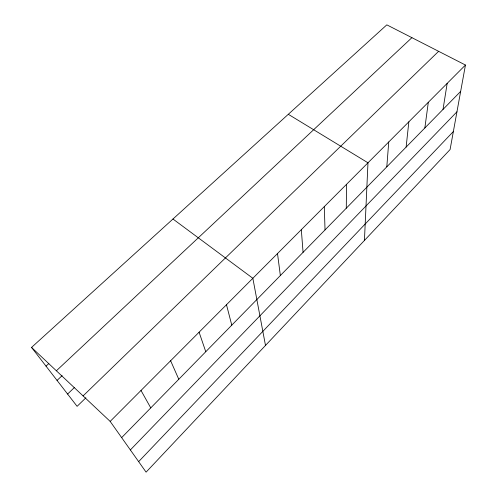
<?xml version="1.0" encoding="UTF-8"?>
<svg xmlns="http://www.w3.org/2000/svg" width="497" height="497" viewBox="0 0 497 497"><rect width="100%" height="100%" fill="white"/><g stroke="black" fill="none" stroke-linecap="round" stroke-linejoin="round"><path stroke-width="0.75" d="M346.285 208.206L346.508 184.337M364.438 240.442L367.979 162.799L288.31 114.298M386.803 166.824L388.747 141.968M406.124 147.093L408.851 121.808M424.854 127.965L428.315 102.283M443.026 109.402L447.176 83.366M465.453 65.032L450.083 149.56L146.087 472.15L110.166 421.4L31.547 347.422L386.821 24.85L465.453 65.032L110.166 421.4M138.644 461.638L453.357 131.537M130.363 449.94L456.948 111.8M121.653 437.627L460.663 91.392M85.9 397.786L77.103 406.341L31.547 347.422M83.08 395.916L438.627 51.321M67.598 394.04L74.32 387.598M57.056 380.41L62.113 375.645M56.372 370.787L411.907 37.666M46.022 366.14L48.843 363.524M172.968 219.015L252.849 278.283L265.491 345.44M141.005 390.468L150.765 407.894M170.626 360.754L178.79 379.279M199.092 332.201L205.77 351.721M226.483 304.729L231.776 325.162M277.512 253.545L280.351 275.549M301.319 229.67L303.064 252.352M324.299 206.615L325.032 229.912"/></g></svg>
